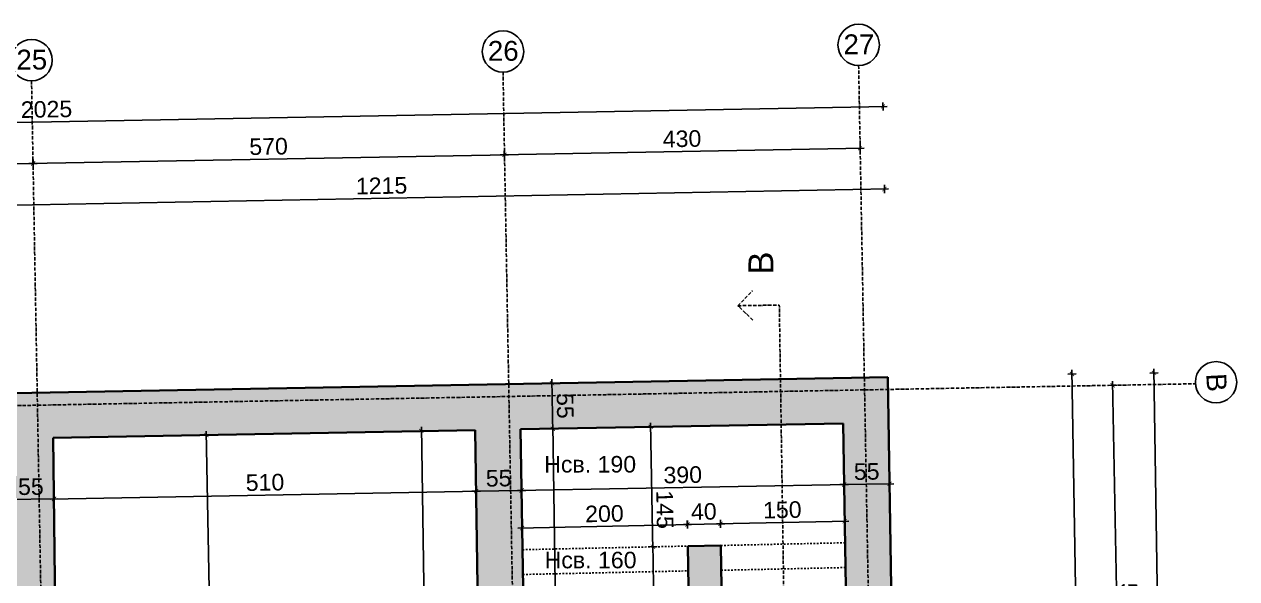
# Model space of a CAD drawing. Header units: inches. Extents: x -72385 to 39588, y -6525 to 66685.
# Drawn here: x -38762 to -37296, y 27662 to 28333 of the extents above; entities that cross this region are included whole.
import ezdxf

# ---------------------------------------------------------------- set-up
doc = ezdxf.new("R2010")
doc.units = ezdxf.units.IN
doc.header["$MEASUREMENT"] = 0
doc.linetypes.add('DashDot', pattern=[0.6, 0.4, -0.1, 0, -0.1])
doc.linetypes.add('Hidden', pattern=[0.4, 0.2, -0.2])
for name, color, linetype, lineweight in [('Линия на разрез', 252, 'DashDot', 25), ('Надписи Hсв', 252, 'Continuous', 25), ('Надписи коти външни', 252, 'Continuous', 25), ('Надписи коти вътрешни', 252, 'Continuous', 25), ('Надписи Оси', 252, 'Continuous', 25), ('Оси', 252, 'DashDot', 25), ('Пунктир', 253, 'Hidden', 25), ('Разрезни линии', 7, 'Continuous', 35), ('Щрих стени', 254, 'Continuous', 25)]:
    doc.layers.add(name, color=color, linetype=linetype, lineweight=lineweight)
doc.styles.add('Arial Regular', font='arial.ttf')
doc.styles.get("Standard").update_dxf_attribs({"font": 'arial.ttf'})
doc.dimstyles.new('Annotative', dxfattribs={"dimscale": 0, "dimtxt": 20, "dimasz": 5, "dimexe": 5, "dimexo": 5, "dimgap": 5, "dimtad": 1, "dimdec": 0, "dimzin": 0, "dimdsep": 46, "dimtxsty": 'Standard', "dimblk": 'ARCHTICK', "dimcen": 5, "dimdle": 5, "dimadec": 0, "dimazin": 0, "dimtfac": 1, "dimtdec": 0, "dimtofl": 0, "dimtmove": 0, "dimatfit": 3, "dimldrblk": 'ARCHTICK', "dimfxl": 5, "dimfxlon": 1, "dimtolj": 1, "dimtzin": 0, "dimarcsym": 1})

# ---------------------------------------------------------------- blocks, each defined once
blk = doc.blocks.new('_ArchTick')
at = {"color": 0, "linetype": 'ByBlock', "const_width": 0.15}
blk.add_lwpolyline([(-0.5, -0.5), (0.5, 0.5)], dxfattribs=at)
blk = doc.blocks.new('*D3152')
at = {"layer": 'Defpoints', "color": 0, "ltscale": 50, "transparency": 16777216}
for p in [(-38282, 27840.7), (-38217.1, 27841.7), (-38209.7, 27361.8)]:
    blk.add_point(p, dxfattribs=at)
at = {"layer": 'Надписи коти вътрешни', "color": 0, "lineweight": -2, "ltscale": 50, "transparency": 16777216}
for p, q in [((-38277, 27840.8), (-38287, 27840.7)), ((-38274.5, 27355.8), (-38282.1, 27845.7)), ((-38269.6, 27360.9), (-38279.6, 27360.7))]:
    blk.add_line(p, q, dxfattribs=at)
at = {"layer": 'Надписи коти вътрешни', "color": 0, "lineweight": -2, "ltscale": 50, "transparency": 16777216, "xscale": 5, "yscale": 5, "zscale": 5}
for p, rotation in [((-38282, 27840.7), 90.88539466403802), ((-38274.6, 27360.8), 270.885394664038)]:
    blk.add_blockref('_ArchTick', p, dxfattribs=dict(at, rotation=rotation))
at = {"layer": 'Надписи коти вътрешни', "color": 0, "ltscale": 50, "transparency": 16777216, "insert": (-38263.1, 27601), "char_height": 20, "attachment_point": 5, "rotation": 270.8854}
blk.add_mtext('\\A1;480', dxfattribs=at)
blk = doc.blocks.new('*D8166')
at = {"layer": 'Defpoints', "color": 0, "ltscale": 50, "transparency": 16777216}
for p in [(-38542, 27835.7), (-38490.1, 27836.7), (-38482.7, 27441.7)]:
    blk.add_point(p, dxfattribs=at)
at = {"layer": 'Надписи коти вътрешни', "color": 0, "lineweight": -2, "ltscale": 50, "transparency": 16777216}
for p, q in [((-38537, 27835.8), (-38547, 27835.6)), ((-38534.6, 27435.8), (-38542.1, 27840.7)), ((-38529.7, 27440.9), (-38539.7, 27440.7))]:
    blk.add_line(p, q, dxfattribs=at)
at = {"layer": 'Надписи коти вътрешни', "color": 0, "lineweight": -2, "ltscale": 50, "transparency": 16777216, "xscale": 5, "yscale": 5, "zscale": 5}
for p, rotation in [((-38542, 27835.7), 91.06231536185966), ((-38534.7, 27440.8), 271.0623153618596)]:
    blk.add_blockref('_ArchTick', p, dxfattribs=dict(at, rotation=rotation))
at = {"layer": 'Надписи коти вътрешни', "color": 0, "ltscale": 50, "transparency": 16777216, "insert": (-38522.1, 27583.6), "char_height": 20, "attachment_point": 5, "rotation": 271.0623}
blk.add_mtext('\\A1;395', dxfattribs=at)
blk = doc.blocks.new('*D7279')
at = {"layer": 'Defpoints', "color": 0, "ltscale": 50, "transparency": 16777216}
for p in [(-37772.2, 27850), (-38162.1, 27842.8), (-37770.8, 27776)]:
    blk.add_point(p, dxfattribs=at)
at = {"layer": 'Надписи коти вътрешни', "color": 0, "lineweight": -2, "ltscale": 50, "transparency": 16777216}
for p, q in [((-38165.8, 27768.7), (-37765.8, 27776.1)), ((-37770.9, 27781), (-37770.7, 27771)), ((-38160.9, 27773.8), (-38160.7, 27763.8))]:
    blk.add_line(p, q, dxfattribs=at)
at = {"layer": 'Надписи коти вътрешни', "color": 0, "lineweight": -2, "ltscale": 50, "transparency": 16777216, "xscale": 5, "yscale": 5, "zscale": 5}
for p, rotation in [((-37770.8, 27776), 1.062315361859165), ((-38160.8, 27768.8), 181.0623153618591)]:
    blk.add_blockref('_ArchTick', p, dxfattribs=dict(at, rotation=rotation))
at = {"layer": 'Надписи коти вътрешни', "color": 0, "ltscale": 50, "transparency": 16777216, "insert": (-37966.1, 27787.6), "char_height": 20, "attachment_point": 5, "rotation": 1.0623}
blk.add_mtext('\\A1;390', dxfattribs=at)
blk = doc.blocks.new('*D7277')
at = {"layer": 'Defpoints', "color": 0, "ltscale": 50, "transparency": 16777216}
for p in [(-38217.1, 27841.7), (-38727.3, 27832.3), (-38215.8, 27767.9)]:
    blk.add_point(p, dxfattribs=at)
at = {"layer": 'Надписи коти вътрешни', "color": 0, "lineweight": -2, "ltscale": 50, "transparency": 16777216}
for p, q in [((-38730.9, 27758.4), (-38210.8, 27768)), ((-38726, 27763.5), (-38725.8, 27753.5)), ((-38215.9, 27772.9), (-38215.7, 27762.9))]:
    blk.add_line(p, q, dxfattribs=at)
at = {"layer": 'Надписи коти вътрешни', "color": 0, "lineweight": -2, "ltscale": 50, "transparency": 16777216, "xscale": 5, "yscale": 5, "zscale": 5}
for p, rotation in [((-38725.9, 27758.5), 181.0623153618592), ((-38215.8, 27767.9), 1.062315361859242)]:
    blk.add_blockref('_ArchTick', p, dxfattribs=dict(at, rotation=rotation))
at = {"layer": 'Надписи коти вътрешни', "color": 0, "ltscale": 50, "transparency": 16777216, "insert": (-38471.1, 27778.4), "char_height": 20, "attachment_point": 5, "rotation": 1.0623}
blk.add_mtext('\\A1;510', dxfattribs=at)
blk = doc.blocks.new('*D3157')
at = {"layer": 'Defpoints', "color": 0, "ltscale": 50, "transparency": 16777216}
for p in [(-38002.2, 27700.8), (-37959.9, 27701.5), (-37953.9, 27309.9)]:
    blk.add_point(p, dxfattribs=at)
at = {"layer": 'Надписи коти вътрешни', "color": 0, "lineweight": -2, "ltscale": 50, "transparency": 16777216}
for p, q in [((-37997.2, 27700.9), (-38007.2, 27700.7)), ((-37996.1, 27304.2), (-38002.3, 27705.8)), ((-37991.2, 27309.3), (-38001.2, 27309.1))]:
    blk.add_line(p, q, dxfattribs=at)
at = {"layer": 'Надписи коти вътрешни', "color": 0, "lineweight": -2, "ltscale": 50, "transparency": 16777216, "xscale": 5, "yscale": 5, "zscale": 5}
for p, rotation in [((-38002.2, 27700.8), 90.8853946640384), ((-37996.2, 27309.2), 270.8853946640384)]:
    blk.add_blockref('_ArchTick', p, dxfattribs=dict(at, rotation=rotation))
at = {"layer": 'Надписи коти вътрешни', "color": 0, "ltscale": 50, "transparency": 16777216, "insert": (-37984, 27505.2), "char_height": 20, "attachment_point": 5, "rotation": 270.8854}
blk.add_mtext('\\A1;392', dxfattribs=at)
blk = doc.blocks.new('*D3158')
at = {"layer": 'Defpoints', "color": 0, "ltscale": 50, "transparency": 16777216}
for p in [(-37960.5, 27727.6), (-37959.9, 27701.5), (-38159.9, 27697.1)]:
    blk.add_point(p, dxfattribs=at)
at = {"layer": 'Надписи коти вътрешни', "color": 0, "lineweight": -2, "ltscale": 50, "transparency": 16777216}
for p, q in [((-37960.4, 27722.6), (-37960.6, 27732.6)), ((-38165.4, 27723.1), (-37955.5, 27727.7)), ((-38160.3, 27718.2), (-38160.6, 27728.2))]:
    blk.add_line(p, q, dxfattribs=at)
at = {"layer": 'Надписи коти вътрешни', "color": 0, "lineweight": -2, "ltscale": 50, "transparency": 16777216, "xscale": 5, "yscale": 5, "zscale": 5}
for p, rotation in [((-37960.5, 27727.6), 1.254769284174738), ((-38160.4, 27723.2), 181.2547692841748)]:
    blk.add_blockref('_ArchTick', p, dxfattribs=dict(at, rotation=rotation))
at = {"layer": 'Надписи коти вътрешни', "color": 0, "ltscale": 50, "transparency": 16777216, "insert": (-38060.8, 27740.6), "char_height": 20, "attachment_point": 5, "rotation": 1.2548}
blk.add_mtext('\\A1;200', dxfattribs=at)
blk = doc.blocks.new('*D3159')
at = {"layer": 'Defpoints', "color": 0, "ltscale": 50, "transparency": 16777216}
for p in [(-37920.4, 27728.4), (-37959.9, 27701.5), (-37919.9, 27702.2)]:
    blk.add_point(p, dxfattribs=at)
at = {"layer": 'Надписи коти вътрешни', "color": 0, "lineweight": -2, "ltscale": 50, "transparency": 16777216}
for p, q in [((-37960.3, 27722.6), (-37960.5, 27732.6)), ((-37920.3, 27723.4), (-37920.5, 27733.4)), ((-37965.4, 27727.5), (-37915.4, 27728.5))]:
    blk.add_line(p, q, dxfattribs=at)
at = {"layer": 'Надписи коти вътрешни', "color": 0, "lineweight": -2, "ltscale": 50, "transparency": 16777216, "xscale": 5, "yscale": 5, "zscale": 5}
for p, rotation in [((-37960.4, 27727.6), 181.0623153618592), ((-37920.4, 27728.4), 1.062315361859191)]:
    blk.add_blockref('_ArchTick', p, dxfattribs=dict(at, rotation=rotation))
at = {"layer": 'Надписи коти вътрешни', "color": 0, "ltscale": 50, "transparency": 16777216, "insert": (-37940.7, 27743.2), "char_height": 20, "attachment_point": 5, "rotation": 1.0623}
blk.add_mtext('\\A1;40', dxfattribs=at)
blk = doc.blocks.new('*D3160')
at = {"layer": 'Defpoints', "color": 0, "ltscale": 50, "transparency": 16777216}
for p in [(-37770.5, 27731.6), (-37919.9, 27702.2), (-37770, 27705.5)]:
    blk.add_point(p, dxfattribs=at)
at = {"layer": 'Надписи коти вътрешни', "color": 0, "lineweight": -2, "ltscale": 50, "transparency": 16777216}
for p, q in [((-37925.5, 27728.3), (-37765.5, 27731.8)), ((-37920.4, 27723.4), (-37920.6, 27733.4)), ((-37770.4, 27726.6), (-37770.6, 27736.6))]:
    blk.add_line(p, q, dxfattribs=at)
at = {"layer": 'Надписи коти вътрешни', "color": 0, "lineweight": -2, "ltscale": 50, "transparency": 16777216, "xscale": 5, "yscale": 5, "zscale": 5}
for p, rotation in [((-37920.5, 27728.4), 181.2547692841748), ((-37770.5, 27731.6), 1.254769284174827)]:
    blk.add_blockref('_ArchTick', p, dxfattribs=dict(at, rotation=rotation))
at = {"layer": 'Надписи коти вътрешни', "color": 0, "ltscale": 50, "transparency": 16777216, "insert": (-37845.8, 27745.2), "char_height": 20, "attachment_point": 5, "rotation": 1.2548}
blk.add_mtext('\\A1;150', dxfattribs=at)
blk = doc.blocks.new('*D7280')
at = {"layer": 'Defpoints', "color": 0, "ltscale": 50, "transparency": 16777216}
for p in [(-38004.9, 27845.7), (-37962.6, 27846.5), (-37959.9, 27701.5)]:
    blk.add_point(p, dxfattribs=at)
at = {"layer": 'Надписи коти вътрешни', "color": 0, "lineweight": -2, "ltscale": 50, "transparency": 16777216}
for p, q in [((-38002.1, 27695.7), (-38005, 27850.7)), ((-37999.9, 27845.8), (-38009.9, 27845.6)), ((-37997.2, 27700.8), (-38007.2, 27700.6))]:
    blk.add_line(p, q, dxfattribs=at)
at = {"layer": 'Надписи коти вътрешни', "color": 0, "lineweight": -2, "ltscale": 50, "transparency": 16777216, "xscale": 5, "yscale": 5, "zscale": 5}
for p, rotation in [((-38004.9, 27845.7), 91.06231536185986), ((-38002.2, 27700.7), 271.0623153618598)]:
    blk.add_blockref('_ArchTick', p, dxfattribs=dict(at, rotation=rotation))
at = {"layer": 'Надписи коти вътрешни', "color": 0, "ltscale": 50, "transparency": 16777216, "insert": (-37987.8, 27745.6), "char_height": 20, "attachment_point": 5, "rotation": 271.0623}
blk.add_mtext('\\A1;145', dxfattribs=at)
blk = doc.blocks.new('*D3161')
at = {"layer": 'Defpoints', "color": 0, "ltscale": 50, "transparency": 16777216}
for p in [(-38162.1, 27842.8), (-38123.1, 27843.4), (-38154.7, 27362.8)]:
    blk.add_point(p, dxfattribs=at)
at = {"layer": 'Надписи коти вътрешни', "color": 0, "lineweight": -2, "ltscale": 50, "transparency": 16777216}
for p, q in [((-38115.6, 27358.4), (-38123.2, 27848.4)), ((-38128.1, 27843.3), (-38118.1, 27843.4)), ((-38120.7, 27363.3), (-38110.7, 27363.5))]:
    blk.add_line(p, q, dxfattribs=at)
at = {"layer": 'Надписи коти вътрешни', "color": 0, "lineweight": -2, "ltscale": 50, "transparency": 16777216, "xscale": 5, "yscale": 5, "zscale": 5}
for p, rotation in [((-38123.1, 27843.4), 90.88539466403802), ((-38115.7, 27363.4), 270.885394664038)]:
    blk.add_blockref('_ArchTick', p, dxfattribs=dict(at, rotation=rotation))
at = {"layer": 'Надписи коти вътрешни', "color": 0, "ltscale": 50, "transparency": 16777216, "insert": (-38104.2, 27603.6), "char_height": 20, "attachment_point": 5, "rotation": 270.8854}
blk.add_mtext('\\A1;480', dxfattribs=at)
blk = doc.blocks.new('*D6921')
at = {"layer": 'Defpoints', "color": 0, "ltscale": 10, "transparency": 16777216}
for p in [(-37722.3, 28133.5), (-37718.1, 27906), (-38933.3, 27883.5)]:
    blk.add_point(p, dxfattribs=at)
at = {"layer": 'Надписи коти външни', "color": 0, "lineweight": -2, "ltscale": 10, "transparency": 16777216}
for p, q in [((-38942.5, 28110.8), (-37717.3, 28133.6)), ((-37722.2, 28128.5), (-37722.4, 28138.5)), ((-38937.4, 28105.9), (-38937.6, 28115.9))]:
    blk.add_line(p, q, dxfattribs=at)
at = {"layer": 'Надписи коти външни', "color": 0, "lineweight": -2, "ltscale": 10, "transparency": 16777216, "xscale": 5, "yscale": 5, "zscale": 5}
for p, rotation in [((-37722.3, 28133.5), 1.062315361859089), ((-38937.5, 28110.9), 181.062315361859)]:
    blk.add_blockref('_ArchTick', p, dxfattribs=dict(at, rotation=rotation))
at = {"layer": 'Надписи коти външни', "color": 0, "ltscale": 10, "transparency": 16777216, "insert": (-38330.2, 28137.4), "char_height": 20, "attachment_point": 5, "rotation": 1.0623}
blk.add_mtext('\\A1;1215', dxfattribs=at)
blk = doc.blocks.new('*D6922')
at = {"layer": 'Defpoints', "color": 0, "ltscale": 10, "transparency": 16777216}
for p in [(-37724.1, 28233.4), (-37718.1, 27906), (-39739.7, 27868.5)]:
    blk.add_point(p, dxfattribs=at)
at = {"layer": 'Надписи коти външни', "color": 0, "lineweight": -2, "ltscale": 10, "transparency": 16777216}
for p, q in [((-39750.8, 28195.9), (-37719.1, 28233.5)), ((-37724, 28228.4), (-37724.2, 28238.4)), ((-39745.7, 28191), (-39745.9, 28201))]:
    blk.add_line(p, q, dxfattribs=at)
at = {"layer": 'Надписи коти външни', "color": 0, "lineweight": -2, "ltscale": 10, "transparency": 16777216, "xscale": 5, "yscale": 5, "zscale": 5}
for p, rotation in [((-37724.1, 28233.4), 1.062315361859064), ((-39745.8, 28196), 181.062315361859)]:
    blk.add_blockref('_ArchTick', p, dxfattribs=dict(at, rotation=rotation))
at = {"layer": 'Надписи коти външни', "color": 0, "ltscale": 10, "transparency": 16777216, "insert": (-38735.2, 28229.9), "char_height": 20, "attachment_point": 5, "rotation": 1.0623}
blk.add_mtext('\\A1;2025', dxfattribs=at)
blk = doc.blocks.new('*D6930')
at = {"layer": 'Defpoints', "color": 0, "ltscale": 10, "transparency": 16777216}
for p in [(-38751.4, 28164.2), (-38746.2, 27871.4), (-39706, 27854.1)]:
    blk.add_point(p, dxfattribs=at)
at = {"layer": 'Надписи коти външни', "color": 0, "lineweight": -2, "ltscale": 10, "transparency": 16777216}
for p, q in [((-39716.3, 28146.9), (-38746.4, 28164.3)), ((-38751.3, 28159.2), (-38751.5, 28169.2)), ((-39711.2, 28142), (-39711.3, 28152))]:
    blk.add_line(p, q, dxfattribs=at)
at = {"layer": 'Надписи коти външни', "color": 0, "lineweight": -2, "ltscale": 10, "transparency": 16777216, "xscale": 5, "yscale": 5, "zscale": 5}
for p, rotation in [((-38751.4, 28164.2), 1.029295597496749), ((-39711.3, 28147), 181.0292955974967)]:
    blk.add_blockref('_ArchTick', p, dxfattribs=dict(at, rotation=rotation))
at = {"layer": 'Надписи коти външни', "color": 0, "ltscale": 10, "transparency": 16777216, "insert": (-39231.6, 28170.8), "char_height": 20, "attachment_point": 5, "rotation": 1.0293}
blk.add_mtext('\\A1;960', dxfattribs=at)
blk = doc.blocks.new('*D6931')
at = {"layer": 'Defpoints', "color": 0, "ltscale": 10, "transparency": 16777216}
for p in [(-38181.6, 28174.8), (-38176.3, 27882.3), (-38746.2, 27871.9)]:
    blk.add_point(p, dxfattribs=at)
at = {"layer": 'Надписи коти външни', "color": 0, "lineweight": -2, "ltscale": 10, "transparency": 16777216}
for p, q in [((-38756.5, 28164.4), (-38176.6, 28174.9)), ((-38181.5, 28169.8), (-38181.7, 28179.8)), ((-38751.4, 28159.5), (-38751.6, 28169.5))]:
    blk.add_line(p, q, dxfattribs=at)
at = {"layer": 'Надписи коти външни', "color": 0, "lineweight": -2, "ltscale": 10, "transparency": 16777216, "xscale": 5, "yscale": 5, "zscale": 5}
for p, rotation in [((-38181.6, 28174.8), 1.043831995326631), ((-38751.5, 28164.5), 181.0438319953267)]:
    blk.add_blockref('_ArchTick', p, dxfattribs=dict(at, rotation=rotation))
at = {"layer": 'Надписи коти външни', "color": 0, "ltscale": 10, "transparency": 16777216, "insert": (-38466.8, 28184.9), "char_height": 20, "attachment_point": 5, "rotation": 1.0438}
blk.add_mtext('\\A1;570', dxfattribs=at)
blk = doc.blocks.new('*D6932')
at = {"layer": 'Defpoints', "color": 0, "ltscale": 10, "transparency": 16777216}
for p in [(-37751.8, 28182.9), (-38176.3, 27882.5), (-37746.3, 27890.5)]:
    blk.add_point(p, dxfattribs=at)
at = {"layer": 'Надписи коти външни', "color": 0, "lineweight": -2, "ltscale": 10, "transparency": 16777216}
for p, q in [((-37751.7, 28177.9), (-37751.8, 28187.9)), ((-38186.7, 28174.9), (-37746.8, 28183)), ((-38181.6, 28170), (-38181.8, 28179.9))]:
    blk.add_line(p, q, dxfattribs=at)
at = {"layer": 'Надписи коти външни', "color": 0, "lineweight": -2, "ltscale": 10, "transparency": 16777216, "xscale": 5, "yscale": 5, "zscale": 5}
for p, rotation in [((-37751.8, 28182.9), 1.062315361859432), ((-38181.7, 28174.9), 181.0623153618594)]:
    blk.add_blockref('_ArchTick', p, dxfattribs=dict(at, rotation=rotation))
at = {"layer": 'Надписи коти външни', "color": 0, "ltscale": 10, "transparency": 16777216, "insert": (-37967, 28194.2), "char_height": 20, "attachment_point": 5, "rotation": 1.0623}
blk.add_mtext('\\A1;430', dxfattribs=at)
blk = doc.blocks.new('*D6928')
at = {"layer": 'Defpoints', "color": 0, "ltscale": 10, "transparency": 16777216}
for p in [(-37446.4, 27895.9), (-37746.3, 27890.5), (-37736.8, 27365.7)]:
    blk.add_point(p, dxfattribs=at)
at = {"layer": 'Надписи коти външни', "color": 0, "lineweight": -2, "ltscale": 10, "transparency": 16777216}
for p, q in [((-37451.4, 27895.8), (-37441.4, 27896)), ((-37436.7, 27366.2), (-37446.5, 27900.9)), ((-37441.8, 27371.1), (-37431.8, 27371.3))]:
    blk.add_line(p, q, dxfattribs=at)
at = {"layer": 'Надписи коти външни', "color": 0, "lineweight": -2, "ltscale": 10, "transparency": 16777216, "xscale": 5, "yscale": 5, "zscale": 5}
for p, rotation in [((-37446.4, 27895.9), 91.04383199532593), ((-37436.8, 27371.2), 271.0438319953259)]:
    blk.add_blockref('_ArchTick', p, dxfattribs=dict(at, rotation=rotation))
at = {"layer": 'Надписи коти външни', "color": 0, "ltscale": 10, "transparency": 16777216, "insert": (-37426.4, 27633.8), "char_height": 20, "attachment_point": 5, "rotation": 271.0438}
blk.add_mtext('\\A1;525', dxfattribs=at)
blk = doc.blocks.new('*D6923')
at = {"layer": 'Defpoints', "color": 0, "ltscale": 10, "transparency": 16777216}
for p in [(-37718.1, 27906), (-37396.5, 27911), (-37702.8, 26915.3)]:
    blk.add_point(p, dxfattribs=at)
at = {"layer": 'Надписи коти външни', "color": 0, "lineweight": -2, "ltscale": 10, "transparency": 16777216}
for p, q in [((-37401.5, 27910.9), (-37391.5, 27911)), ((-37381.1, 26915.2), (-37396.6, 27916)), ((-37386.2, 26920.1), (-37376.2, 26920.3))]:
    blk.add_line(p, q, dxfattribs=at)
at = {"layer": 'Надписи коти външни', "color": 0, "lineweight": -2, "ltscale": 10, "transparency": 16777216, "xscale": 5, "yscale": 5, "zscale": 5}
for p, rotation in [((-37396.5, 27911), 90.88539466403769), ((-37381.2, 26920.2), 270.8853946640377)]:
    blk.add_blockref('_ArchTick', p, dxfattribs=dict(at, rotation=rotation))
at = {"layer": 'Надписи коти външни', "color": 0, "ltscale": 10, "transparency": 16777216, "insert": (-37373.6, 27415.8), "char_height": 20, "attachment_point": 5, "rotation": 270.8854}
blk.add_mtext('\\A1;990', dxfattribs=at)
blk = doc.blocks.new('*D6924')
at = {"layer": 'Defpoints', "color": 0, "ltscale": 10, "transparency": 16777216}
for p in [(-37718.9, 27906), (-37495.6, 27909.7), (-37706.2, 27139.9)]:
    blk.add_point(p, dxfattribs=at)
at = {"layer": 'Надписи коти външни', "color": 0, "lineweight": -2, "ltscale": 10, "transparency": 16777216}
for p, q in [((-37500.6, 27909.6), (-37490.6, 27909.8)), ((-37482.8, 27138.6), (-37495.7, 27914.7)), ((-37487.9, 27143.5), (-37477.9, 27143.7))]:
    blk.add_line(p, q, dxfattribs=at)
at = {"layer": 'Надписи коти външни', "color": 0, "lineweight": -2, "ltscale": 10, "transparency": 16777216, "xscale": 5, "yscale": 5, "zscale": 5}
for p, rotation in [((-37495.6, 27909.7), 90.9512337028626), ((-37482.9, 27143.6), 270.9512337028626)]:
    blk.add_blockref('_ArchTick', p, dxfattribs=dict(at, rotation=rotation))
at = {"layer": 'Надписи коти външни', "color": 0, "ltscale": 10, "transparency": 16777216, "insert": (-37474, 27526.9), "char_height": 20, "attachment_point": 5, "rotation": 270.9512}
blk.add_mtext('\\A1;765', dxfattribs=at)
blk = doc.blocks.new('*D7276')
at = {"layer": 'Defpoints', "color": 0, "ltscale": 10, "transparency": 16777216}
for p in [(-38782.2, 27826.8), (-38727.2, 27827.5), (-38726.4, 27758.5)]:
    blk.add_point(p, dxfattribs=at)
at = {"layer": 'Надписи коти вътрешни', "color": 0, "lineweight": -2, "ltscale": 10, "transparency": 16777216}
for p, q in [((-38781.5, 27762.8), (-38781.4, 27752.8)), ((-38726.5, 27763.5), (-38726.4, 27753.5)), ((-38786.4, 27757.8), (-38721.4, 27758.5))]:
    blk.add_line(p, q, dxfattribs=at)
at = {"layer": 'Надписи коти вътрешни', "color": 0, "lineweight": -2, "ltscale": 10, "transparency": 16777216, "xscale": 5, "yscale": 5, "zscale": 5}
for p, rotation in [((-38781.4, 27757.8), 180.6615763334524), ((-38726.4, 27758.5), 0.6615763334524518)]:
    blk.add_blockref('_ArchTick', p, dxfattribs=dict(at, rotation=rotation))
at = {"layer": 'Надписи коти вътрешни', "color": 0, "ltscale": 10, "transparency": 16777216, "insert": (-38754.1, 27773.3), "char_height": 20, "attachment_point": 5, "rotation": 0.6616}
blk.add_mtext('\\A1;55', dxfattribs=at)
blk = doc.blocks.new('*D7278')
at = {"layer": 'Defpoints', "color": 0, "ltscale": 10, "transparency": 16777216}
for p in [(-38217.1, 27841.7), (-38162.1, 27842.6), (-38161, 27768.8)]:
    blk.add_point(p, dxfattribs=at)
at = {"layer": 'Надписи коти вътрешни', "color": 0, "lineweight": -2, "ltscale": 10, "transparency": 16777216}
for p, q in [((-38221, 27767.8), (-38156, 27768.9)), ((-38216.1, 27772.9), (-38215.9, 27762.9)), ((-38161.1, 27773.8), (-38160.9, 27763.8))]:
    blk.add_line(p, q, dxfattribs=at)
at = {"layer": 'Надписи коти вътрешни', "color": 0, "lineweight": -2, "ltscale": 10, "transparency": 16777216, "xscale": 5, "yscale": 5, "zscale": 5}
for p, rotation in [((-38216, 27767.9), 180.8853946640351), ((-38161, 27768.8), 0.8853946640350758)]:
    blk.add_blockref('_ArchTick', p, dxfattribs=dict(at, rotation=rotation))
at = {"layer": 'Надписи коти вътрешни', "color": 0, "ltscale": 10, "transparency": 16777216, "insert": (-38188.7, 27783.5), "char_height": 20, "attachment_point": 5, "rotation": 0.8854}
blk.add_mtext('\\A1;55', dxfattribs=at)
blk = doc.blocks.new('*D7281')
at = {"layer": 'Defpoints', "color": 0, "ltscale": 10, "transparency": 16777216}
for p in [(-37772.2, 27850), (-37717.2, 27850.8), (-37716.1, 27776.9)]:
    blk.add_point(p, dxfattribs=at)
at = {"layer": 'Надписи коти вътрешни', "color": 0, "lineweight": -2, "ltscale": 10, "transparency": 16777216}
for p, q in [((-37776.1, 27775.9), (-37711.1, 27776.9)), ((-37771.1, 27781), (-37771, 27771)), ((-37716.1, 27781.9), (-37716, 27771.9))]:
    blk.add_line(p, q, dxfattribs=at)
at = {"layer": 'Надписи коти вътрешни', "color": 0, "lineweight": -2, "ltscale": 10, "transparency": 16777216, "xscale": 5, "yscale": 5, "zscale": 5}
for p, rotation in [((-37771.1, 27776), 180.885394664039), ((-37716.1, 27776.9), 0.8853946640389815)]:
    blk.add_blockref('_ArchTick', p, dxfattribs=dict(at, rotation=rotation))
at = {"layer": 'Надписи коти вътрешни', "color": 0, "ltscale": 10, "transparency": 16777216, "insert": (-37743.8, 27791.6), "char_height": 20, "attachment_point": 5, "rotation": 0.8854}
blk.add_mtext('\\A1;55', dxfattribs=at)
blk = doc.blocks.new('*D7290')
at = {"layer": 'Defpoints', "color": 0, "ltscale": 10, "transparency": 16777216}
for p in [(-38163.2, 27897.7), (-38124.1, 27898.5), (-38162.1, 27842.6)]:
    blk.add_point(p, dxfattribs=at)
at = {"layer": 'Надписи коти вътрешни', "color": 0, "lineweight": -2, "ltscale": 10, "transparency": 16777216}
for p, q in [((-38129.1, 27898.4), (-38119.1, 27898.6)), ((-38123, 27838.3), (-38124.2, 27903.5)), ((-38128.1, 27843.2), (-38118.1, 27843.4))]:
    blk.add_line(p, q, dxfattribs=at)
at = {"layer": 'Надписи коти вътрешни', "color": 0, "lineweight": -2, "ltscale": 10, "transparency": 16777216, "xscale": 5, "yscale": 5, "zscale": 5}
for p, rotation in [((-38124.1, 27898.5), 91.06231536186367), ((-38123.1, 27843.3), 271.0623153618637)]:
    blk.add_blockref('_ArchTick', p, dxfattribs=dict(at, rotation=rotation))
at = {"layer": 'Надписи коти вътрешни', "color": 0, "ltscale": 10, "transparency": 16777216, "insert": (-38108.4, 27871.2), "char_height": 20, "attachment_point": 5, "rotation": 271.0623}
blk.add_mtext('\\A1;55', dxfattribs=at)

msp = doc.modelspace()

# ---------------------------------------------------------------- hatches: boundary and pattern name
at = {"layer": 'Щрих стени', "ltscale": 10}
h = msp.add_hatch(color=256, dxfattribs=at)
h.dxf.hatch_style = 1
h.paths.add_polyline_path([(-38915.5, 27213.7), (-39678.5, 27199.5), (-39684.2, 27814.5), (-39372.2, 27820.3), (-39373.2, 27875.3), (-39739.7, 27868.5), (-39730.4, 26868), (-37702.8, 26915.3), (-37703.9, 26989.9), (-37758.9, 26989), (-37758.6, 26969), (-38148.5, 26960.5), (-38149.4, 27015.5), (-38204.3, 27014.6), (-38203.5, 26959.3), (-38717.1, 26948.1), (-38717.7, 27003), (-38772.7, 27002.4), (-38772.1, 26946.8), (-39675.9, 26927), (-39678, 27144.5), (-38914.5, 27158.7)])
h.paths.add_polyline_path([(-39083.2, 27880.7), (-39223.2, 27878.1), (-39222.2, 27823.1), (-39082.2, 27825.7)])
h.paths.add_polyline_path([(-37772.2, 27850), (-37761.2, 27139), (-37706.2, 27139.9), (-37718.1, 27906), (-38933.3, 27883.5), (-38932.2, 27828.5), (-38782.3, 27831.3), (-38779.4, 27586.3), (-38724.4, 27587.3), (-38727.3, 27832.3), (-38217.1, 27841.7), (-38209.7, 27361.8), (-38219.7, 27361.6), (-38218.2, 27261.6), (-38208.2, 27261.8), (-38207.6, 27226.8), (-38257.6, 27225.9), (-38256.6, 27170.9), (-38206.8, 27171.8), (-38205.9, 27114.6), (-38150.9, 27115.5), (-38153.2, 27262.8), (-38143.2, 27263), (-38144.7, 27363), (-38154.7, 27362.8), (-38162.1, 27842.8)])
h.paths.add_polyline_path([(-38723.4, 27497.3), (-38778.4, 27496.3), (-38775.2, 27216.3), (-38815.5, 27215.5), (-38814.5, 27160.5), (-38774.5, 27161.3), (-38773.8, 27102.4), (-38718.9, 27103), (-38719.5, 27162.3), (-38356.6, 27169), (-38357.6, 27224), (-38720.2, 27217.3)], flags=17)
h = msp.add_hatch(color=256, dxfattribs=at)
h.dxf.hatch_style = 1
h.paths.add_polyline_path([(-38447.8, 27442.4), (-38482.7, 27441.7), (-38482.3, 27401.7), (-38447.3, 27402.4)])
h.paths.add_polyline_path([(-37919.9, 27702.2), (-37959.9, 27701.5), (-37953.9, 27309.9), (-37913.9, 27310.7)])

# ---------------------------------------------------------------- linework, layer by layer
at = {"layer": 'Линия на разрез', "ltscale": 10}
for p, q in [((-37899.4, 27992.3), (-37882, 28010.3)), ((-37899.4, 27992.3), (-37849.4, 27993.1)), ((-37881.5, 27974.9), (-37899.4, 27992.3)), ((-37830.5, 26771.2), (-37849.4, 27993.1))]:
    msp.add_line(p, q, dxfattribs=at)
at = {"layer": 'Надписи Оси', "ltscale": 50}
for centre in [(-37753.5, 28307.9), (-38183.4, 28299.9), (-38753.3, 28289.4), (-37321.5, 27899.7)]:
    msp.add_circle(centre, 25, dxfattribs=at)
at = {"layer": 'Оси', "ltscale": 10}
for p, q in [((-38183.4, 28274.9), (-38151.4, 26519.7)), ((-37753.5, 28282.9), (-37721.5, 26529.7)), ((-38753.3, 28264.4), (-38721.3, 26506.4)), ((-40105.9, 27846.7), (-37346.4, 27897.9))]:
    msp.add_line(p, q, dxfattribs=at)
at = {"layer": 'Пунктир', "ltscale": 10}
for p, q in [((-38159.9, 27697.1), (-37959.9, 27701.5)), ((-37919.9, 27702.2), (-37770, 27705.5)), ((-38159.4, 27667.1), (-37959.5, 27671.5)), ((-37919.5, 27672.2), (-37769.5, 27675.5))]:
    msp.add_line(p, q, dxfattribs=at)
at = {"layer": 'Разрезни линии', "ltscale": 50}
for p, q in [((-38933.3, 27883.5), (-37718.1, 27906)), ((-37706.2, 27139.9), (-37718.1, 27906)), ((-38162.1, 27842.8), (-37772.2, 27850)), ((-37761.2, 27139), (-37772.2, 27850)), ((-38727.3, 27832.3), (-38217.1, 27841.7)), ((-38209.7, 27361.8), (-38217.1, 27841.7)), ((-38154.7, 27362.8), (-38162.1, 27842.8)), ((-38724.4, 27587.3), (-38727.3, 27832.3)), ((-37959.9, 27701.5), (-37919.9, 27702.2)), ((-37953.9, 27309.9), (-37959.9, 27701.5)), ((-37913.9, 27310.7), (-37919.9, 27702.2))]:
    msp.add_line(p, q, dxfattribs=at)

# ---------------------------------------------------------------- texts
at = {"layer": 'Линия на разрез', "ltscale": 10, "insert": (-37886.7, 28029.9), "char_height": 30, "width": 270.734, "attachment_point": 1, "rotation": 90, "style": 'Arial Regular'}
msp.add_mtext('В', dxfattribs=at)
at = {"layer": 'Надписи Hсв', "ltscale": 100, "char_height": 20, "width": 180.489, "attachment_point": 1, "style": 'Arial Regular'}
for s, insert in [('Hсв. 190', (-38133.6, 27810.5)), ('Hсв. 160', (-38133.1, 27694.6))]:
    msp.add_mtext(s, dxfattribs=dict(at, insert=insert))
at = {"layer": 'Надписи Оси', "ltscale": 100, "char_height": 24, "width": 27.213, "attachment_point": 1, "style": 'Arial Regular'}
for s, insert in [('\\pxqc;27', (-37766.8, 28320.6)), ('\\pxqc;25', (-38766.6, 28302.1)), ('\\pxqc;26', (-38196.7, 28312.7))]:
    msp.add_mtext(s, dxfattribs=dict(at, insert=insert))
at = {"layer": 'Надписи Оси', "ltscale": 100, "insert": (-37309.5, 27913.6), "char_height": 24, "width": 27.213, "attachment_point": 1, "rotation": 273, "style": 'Arial Regular'}
msp.add_mtext('\\pxqc;В', dxfattribs=at)

# ---------------------------------------------------------------- dimensions: what is measured, and where the dimension line sits
at = {"layer": 'Надписи коти външни', "ltscale": 10}
for p1, p2, distance, text, picture, middle in [((-39739.7, 27868.5), (-37718.1, 27906), 327.5, '2025', '*D6922', (-38735.2, 28229.9)), ((-37706.2, 27139.9), (-37718.9, 27906), -223.4, '765', '*D6924', (-37474, 27526.9)), ((-37702.8, 26915.3), (-37718.1, 27906), -321.6, '990', '*D6923', (-37373.6, 27415.8))]:
    dim = msp.add_aligned_dim(p1=p1, p2=p2, distance=distance, text=text, dimstyle='Annotative', override={"dimscale": 0, "dimtix": 0, "dimtofl": 0, "dimtmove": 0, "dimatfit": 3}, dxfattribs=at)
    dim.commit()
    dim.dimension.update_dxf_attribs({"geometry": picture, "text_midpoint": middle})
for p1, p2, distance, picture, middle in [((-38176.3, 27882.5), (-37746.3, 27890.5), 292.5, '*D6932', (-37967, 28194.2)), ((-39706, 27854.1), (-38746.2, 27871.4), 292.9, '*D6930', (-39231.6, 28170.8)), ((-38746.2, 27871.9), (-38176.3, 27882.3), 292.6, '*D6931', (-38466.8, 28184.9)), ((-38933.3, 27883.5), (-37718.1, 27906), 227.5, '*D6921', (-38330.2, 28137.4)), ((-37736.8, 27365.7), (-37746.3, 27890.5), -300, '*D6928', (-37426.4, 27633.8))]:
    dim = msp.add_aligned_dim(p1=p1, p2=p2, distance=distance, dimstyle='Annotative', override={"dimscale": 0, "dimtix": 0, "dimtofl": 0, "dimtmove": 0, "dimatfit": 3}, dxfattribs=at)
    dim.commit()
    dim.dimension.update_dxf_attribs({"geometry": picture, "text_midpoint": middle})
at = {"layer": 'Надписи коти вътрешни', "ltscale": 10}
for p1, p2, distance, picture, middle in [((-38162.1, 27842.6), (-38163.2, 27897.7), -39.1, '*D7290', (-38108.4, 27871.2)), ((-37772.2, 27850), (-37717.2, 27850.8), -74, '*D7281', (-37743.8, 27791.6)), ((-38217.1, 27841.7), (-38162.1, 27842.6), -73.8, '*D7278', (-38188.7, 27783.5)), ((-38782.2, 27826.8), (-38727.2, 27827.5), -69, '*D7276', (-38754.1, 27773.3))]:
    dim = msp.add_aligned_dim(p1=p1, p2=p2, distance=distance, dimstyle='Annotative', override={"dimscale": 0, "dimtix": 0, "dimtofl": 0, "dimtmove": 0, "dimatfit": 3}, dxfattribs=at)
    dim.commit()
    dim.dimension.update_dxf_attribs({"geometry": picture, "text_midpoint": middle})
at = {"layer": 'Надписи коти вътрешни', "ltscale": 50}
for p1, p2, distance, picture, middle in [((-38162.1, 27842.8), (-37772.2, 27850), -74, '*D7279', (-37966.1, 27787.6)), ((-38154.7, 27362.8), (-38162.1, 27842.8), -39, '*D3161', (-38104.2, 27603.6)), ((-38727.3, 27832.3), (-38217.1, 27841.7), -73.8, '*D7277', (-38471.1, 27778.4)), ((-38209.7, 27361.8), (-38217.1, 27841.7), 64.9, '*D3152', (-38263.1, 27601)), ((-38159.9, 27697.1), (-37959.9, 27701.5), 26.1, '*D3158', (-38060.8, 27740.6)), ((-37959.9, 27701.5), (-37919.9, 27702.2), 26.2, '*D3159', (-37940.7, 27743.2)), ((-37919.9, 27702.2), (-37770, 27705.5), 26.1, '*D3160', (-37845.8, 27745.2)), ((-37953.9, 27309.9), (-37959.9, 27701.5), 42.3, '*D3157', (-37984, 27505.2))]:
    dim = msp.add_aligned_dim(p1=p1, p2=p2, distance=distance, dimstyle='Annotative', override={"dimscale": 0, "dimtix": 0, "dimtofl": 0, "dimtmove": 0, "dimatfit": 3}, dxfattribs=at)
    dim.commit()
    dim.dimension.update_dxf_attribs({"geometry": picture, "text_midpoint": middle})
for base, p1, p2, picture, middle in [((-38004.9, 27845.7), (-37959.9, 27701.5), (-37962.6, 27846.5), '*D7280', (-38003, 27745.3)), ((-38542, 27835.7), (-38482.7, 27441.7), (-38490.1, 27836.7), '*D8166', (-38537.3, 27583.3))]:
    dim = msp.add_linear_dim(base=base, p1=p1, p2=p2, angle=91.0623, dimstyle='Annotative', override={"dimscale": 0, "dimtix": 0, "dimtofl": 0, "dimtmove": 0, "dimatfit": 3}, dxfattribs=at)
    dim.commit()
    dim.dimension.update_dxf_attribs({"geometry": picture, "text_midpoint": middle, "dimtype": 129})

doc.saveas('drawing.dxf')
